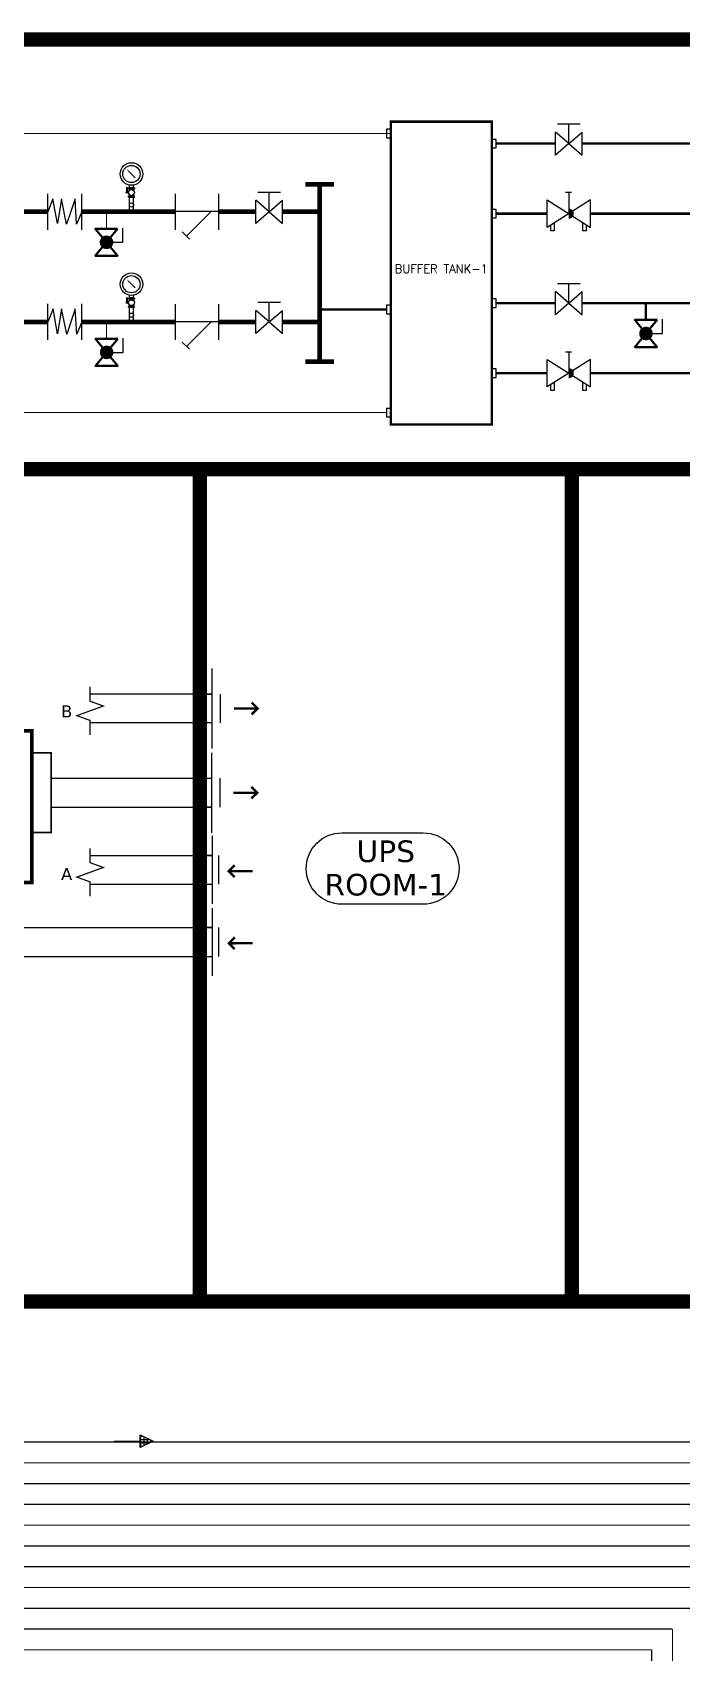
# Model space of a CAD drawing. Header units: inches. Extents: x -24112 to -17439, y -10663 to -8397.
# Drawn here: x -21438 to -20898, y -9744 to -8397 of the extents above; entities that cross this region are included whole.
import ezdxf
from ezdxf.lldxf.tags import DXFTag

# ---------------------------------------------------------------- set-up
doc = ezdxf.new("R2010")
doc.units = ezdxf.units.IN
doc.header["$LTSCALE"] = 300
doc.header["$MEASUREMENT"] = 0
doc.linetypes.add('CONTINUÏUS', pattern=[0])
doc.linetypes.add('HIDDEN', pattern=[0.375, 0.25, -0.125])
doc.layers.get('0').update_dxf_attribs({"linetype": 'CONTINUOUS'})
doc.layers.get('Defpoints').update_dxf_attribs({"color": 2, "linetype": 'CONTINUOUS'})
for name, color, linetype in [('ARR', 8, 'CONTINUOUS'), ('at_Entity', 3, 'CONTINUOUS'), ('ch.w.ret.', 1, 'CONTINUOUS'), ('CHWS', 5, 'CONTINUOUS'), ('DUCT TEXT', 3, 'CONTINUOUS'), ('Equipments', 1, 'CONTINUOUS'), ('M-CHS', 1, 'CONTINUOUS'), ('M-TEXT', 3, 'CONTINUOUS'), ('M-UPSTAND', 2, 'CONTINUOUS'), ('NUMBERING', 5, 'CONTINUOUS'), ('P-N2O', 56, 'NO2_PIPE'), ('P-OX NEW', 180, 'OXYGEN_GAS'), ('P-VAC NEW', 211, 'VACCUM_GAS'), ('REF.PIPE', 5, 'CONTINUOUS'), ('SA-LEADER', 30, 'CONTINUOUS'), ('SA-MA', 60, 'CONTINUOUS'), ('Smc_Units', 1, 'CONTINUOUS'), ('TEXT 23233', 181, 'CONTINUOUS'), ('YH-CHWR', 4, 'CONTINUÏUS'), ('YH-CHWS', 6, 'CONTINUOUS'), ('YH-EQUIP', 32, 'CONTINUOUS')]:
    doc.layers.add(name, color=color, linetype=linetype)
doc.layers.add('Room Text', color=7, linetype='CONTINUOUS', lineweight=5)
doc.styles.add('ARIAL', font='arial.ttf', dxfattribs={"width": 0.8})
doc.styles.add('ROMANS', font='romans')
doc.styles.add('TXT 1_4', font='arial.ttf', dxfattribs={"height": 3.5})
doc.styles.add('Verdana', font='verdana.ttf')
tags = doc.linetypes.add('CHLLID_WATER_RETURN', pattern='A,30.7,-5.08,["CHWR",Standard,S=2.54,R=0,X=-2.54,Y=-1.27],-10.46', length=46.24).pattern_tags.tags
tags[6] = DXFTag(74, 10)
tags = doc.linetypes.add('CHLLID_WATER_SUPPLY', pattern='A,30.7,-5.08,["CHWS",Standard,S=2.54,R=0,X=-2.54,Y=-1.27],-10.46', length=46.24).pattern_tags.tags
tags[6] = DXFTag(74, 10)
tags = doc.linetypes.add('COOL_WATER', pattern='A,0.5,-0.2,["CW",Standard,S=0.1,R=0,X=-0.1,Y=-0.05],-0.2', length=0.9).pattern_tags.tags
tags[6] = DXFTag(74, 10)
tags = doc.linetypes.add('HOT_WATER_RETURN', pattern='A,0.5,-0.2,["HWR",Standard,S=0.1,R=0,X=-0.1,Y=-0.05],-0.2', length=0.9).pattern_tags.tags
tags[6] = DXFTag(74, 10)
tags = doc.linetypes.add('HOT_WATER_SUPPLY', pattern='A,0.5,-0.2,["HW",Standard,S=0.1,R=0,X=-0.1,Y=-0.05],-0.2', length=0.9).pattern_tags.tags
tags[6] = DXFTag(74, 10)
tags = doc.linetypes.add('MA_LINE', pattern='A,0.5,-0.2,["MA",Standard,S=0.1,R=0,X=-0.1,Y=-0.05],-0.25', length=0.95).pattern_tags.tags
tags[6] = DXFTag(74, 10)
doc.linetypes.add('NO2_PIPE', pattern='A,0.5,-0.2,["N2O",Standard,S=0.1,R=0,X=-0.1,Y=-0.05],-0.25', length=0.95)
doc.linetypes.add('OXYGEN_GAS', pattern='A,0.5,-0.2,["OX",Standard,S=0.1,R=0,X=-0.1,Y=-0.05],-0.2', length=0.9)
tags = doc.linetypes.add('REFRIGERANT_RETURN', pattern='A,0.5,-0.2,["RR",Standard,S=0.1,R=0,X=-0.1,Y=-0.05],-0.2', length=0.9).pattern_tags.tags
tags[6] = DXFTag(74, 10)
tags = doc.linetypes.add('REFRIGERANT_SUPPLY', pattern='A,0.5,-0.2,["RS",Standard,S=0.1,R=0,X=-0.1,Y=-0.05],-0.2', length=0.9).pattern_tags.tags
tags[6] = DXFTag(74, 10)
doc.linetypes.add('VACCUM_GAS', pattern='A,0.5,-0.2,["VAC",Standard,S=0.1,R=0,X=-0.1,Y=-0.05],-0.25', length=0.95)

# ---------------------------------------------------------------- blocks, each defined once
blk = doc.blocks.new('F.A.I..L')
at = {"color": 4, "lineweight": -3, "const_width": 2}
for points in [[(26, 43.2), (21.1, 48.2), (16.2, 43.2)], [(21.1, 48.2), (21.1, 28.4)]]:
    blk.add_lwpolyline(points, dxfattribs=at)
at = {"layer": 'Equipments', "lineweight": -3}
for p, q in [((9.1, 17.3), (33.1, 17.3)), ((9.1, 10.3), (33.1, 10.3))]:
    blk.add_line(p, q, dxfattribs=at)
for points in [[(-12.2, 10.3), (9.1, 10.3), (9.1, 0)], [(33.1, 0), (33.1, 10.3), (54.4, 10.3)]]:
    blk.add_lwpolyline(points, dxfattribs=at)
blk = doc.blocks.new('return')
at = {"color": 6, "lineweight": -3, "const_width": 2}
for points in [[(-21.7, -13.1), (-41.5, -13)], [(-26.6, -8.1), (-21.7, -13.1), (-26.6, -18)]]:
    blk.add_lwpolyline(points, dxfattribs=at)
at = {"layer": 'Equipments', "lineweight": -3}
for p, q in [((-7.8, 16.2), (-7.8, -40.2)), ((-13.2, 0), (-13.2, -24))]:
    blk.add_line(p, q, dxfattribs=at)
for points in [[(-7.8, 0), (0, 0)], [(0, -24), (-7.8, -24)]]:
    blk.add_lwpolyline(points, dxfattribs=at)
blk = doc.blocks.new('FCU')
at = {"layer": 'Equipments', "lineweight": -3, "const_width": 3}
for points in [[(-5.9, 0), (57.6, 0), (57.6, -13.6), (-5.9, -13.6)], [(57.6, -139.8), (57.6, -13.6), (-32.4, -13.6), (-32.4, -139.8)]]:
    blk.add_lwpolyline(points, close=True, dxfattribs=at)
at = {"layer": 'Equipments', "lineweight": -3, "const_width": 1.38}
for points in [[(-32.4, -98.1), (-48.5, -98.1), (-48.5, -31.9), (-32.4, -31.9)], [(57.6, -104.9), (73.7, -104.9), (73.7, -38.7), (57.6, -38.7)]]:
    blk.add_lwpolyline(points, dxfattribs=at)
at = {"layer": 'TEXT 23233', "lineweight": -3, "const_width": 2}
blk.add_lwpolyline([(-22, -24.4), (46.8, -24.4), (46.8, -130.6), (-22, -130.6)], close=True, dxfattribs=at)
blk.add_lwpolyline([(12.1, -130.6), (12.1, -24.4)], dxfattribs=at)
at = {"layer": 'NUMBERING', "lineweight": -3, "style": 'TXT 1_4', "width": 0.8}
blk.add_text('FCU-3-01', height=20, rotation=270, dxfattribs=at).set_placement((17.8, -30.1))
at = {"layer": 'NUMBERING', "lineweight": -3, "insert": (-6.6, -81.1), "char_height": 20, "width": 155.007, "attachment_point": 5, "rotation": 270, "style": 'TXT 1_4'}
blk.add_mtext('ITEM-2', dxfattribs=at)
blk = doc.blocks.new('AAV(AUTOMATIC AIR VENT')
at = {"layer": 'Equipments'}
h = blk.add_hatch(dxfattribs=at)
h.set_pattern_fill('ANGLE', color=256, scale=10)
h.set_pattern_definition([(0, (0, 0), (0, 2.75), [2, -0.75]), (90, (0, 0), (-2.75, 2e-16), [2, -0.75])])
h.paths.add_polyline_path([(-22857.8, -9563.3), (-22868.6, -9568.5), (-22857.8, -9573.7)])
blk.add_line((-22836.2, -9568.5), (-22857.8, -9568.5), dxfattribs=at)
blk.add_lwpolyline([(-22857.8, -9563.3), (-22868.6, -9568.5), (-22868.6, -9568.5), (-22857.8, -9573.7)], close=True, dxfattribs=at)
blk = doc.blocks.new('flexible')
at = {"layer": 'Smc_Units', "lineweight": -3}
for p, q in [((0, 32), (0, -32)), ((60.4, 32), (60.4, -32)), ((9.1, -23.1), (0, 0)), ((17.2, 21.1), (9.1, -23.1)), ((24.4, -23.1), (17.2, 21.1)), ((33.5, 21.9), (24.4, -23.1)), ((48.8, -23.1), (33.5, 21.9)), ((51.4, 21.9), (48.8, -23.1)), ((60.4, 0), (51.4, 21.9))]:
    blk.add_line(p, q, dxfattribs=at)
blk = doc.blocks.new('A$C5ECF5758')
at = {"color": 1}
for p, q in [((0, 0), (0, 295)), ((0, 295), (254, 295))]:
    blk.add_line(p, q, dxfattribs=at)
at = {"color": 1, "lineweight": 50}
for points in [[(0, 0), (-241, -200), (-241, 200)], [(241, 200), (0, 0), (241, -200)]]:
    blk.add_lwpolyline(points, close=True, dxfattribs=at)
at = {"color": 1, "linetype": 'HIDDEN', "const_width": 121}
blk.add_lwpolyline([(60, 1, 1), (-61, 1, 1)], format="xyb", close=True, dxfattribs=at)
blk = doc.blocks.new('PG (PRESSURE GAUGE WITH COCK)')
at = {"layer": 'ARR'}
blk.add_line((-22868.4, -9506.2), (-22863.7, -9501.4), dxfattribs=at)
blk.add_solid([(-22868.8, -9505.8), (-22868, -9506.6), (-22870.8, -9508.6)], dxfattribs=at)
at = {"layer": 'M-CHS', "color": 12}
for p, q in [((-22855.4, -9502.8), (-22857.6, -9502.8)), ((-22855.4, -9506.3), (-22857.6, -9506.3)), ((-22854.3, -9502.7), (-22853, -9502.7)), ((-22854.3, -9506.4), (-22853, -9506.4)), ((-22852.1, -9506.9), (-22852.1, -9508)), ((-22852.1, -9508), (-22850.7, -9508)), ((-22850.7, -9506.9), (-22850.7, -9508)), ((-22848.5, -9502.7), (-22849.9, -9502.7)), ((-22848.5, -9506.4), (-22849.9, -9506.4)), ((-22835.4, -9502.8), (-22847.4, -9502.8)), ((-22835.4, -9506.3), (-22847.4, -9506.3)), ((-22835.4, -9502.8), (-22835.4, -9506.3))]:
    blk.add_line(p, q, dxfattribs=at)
at = {"layer": 'M-CHS', "color": 9}
for p, q in [((-22855.5, -9508.2), (-22855.5, -9508.8)), ((-22855.5, -9508.2), (-22851.8, -9508.2)), ((-22855.5, -9508.8), (-22851.8, -9508.8)), ((-22855.4, -9502.8), (-22855.4, -9506.4)), ((-22855.2, -9502.1), (-22854.5, -9502.1)), ((-22855.2, -9503.4), (-22854.5, -9503.4)), ((-22855.2, -9505.7), (-22854.5, -9505.7)), ((-22855.2, -9507), (-22854.5, -9507)), ((-22854.3, -9502.8), (-22854.3, -9506.4)), ((-22851.8, -9508), (-22851.8, -9508.8)), ((-22851.8, -9508.8), (-22851, -9508.8)), ((-22851.6, -9508.8), (-22851.6, -9509.2)), ((-22851.6, -9509.2), (-22851.2, -9509.2)), ((-22851.2, -9508.8), (-22851.2, -9509.2)), ((-22851, -9508), (-22851, -9508.8)), ((-22848.5, -9502.8), (-22848.5, -9506.4)), ((-22847.6, -9502.1), (-22848.3, -9502.1)), ((-22847.6, -9503.4), (-22848.3, -9503.4)), ((-22847.6, -9505.7), (-22848.3, -9505.7)), ((-22847.6, -9507), (-22848.3, -9507)), ((-22847.4, -9502.8), (-22847.4, -9506.4))]:
    blk.add_line(p, q, dxfattribs=at)
at = {"layer": 'M-CHS', "color": 4}
blk.add_circle((-22866.8, -9504.6), 9.4, dxfattribs=at)
at = {"layer": 'M-CHS', "color": 12}
for centre, radius in [((-22851.4, -9504.6), 2.44), ((-22841, -9504.6), 1.74)]:
    blk.add_circle(centre, radius, dxfattribs=at)
at = {"layer": 'M-CHS', "color": 9}
for centre, radius, start, end in [((-22854.2, -9502.8), 1.16, 147.252, 212.748), ((-22851.6, -9504.6), 3.81, 162.1056, 197.8944), ((-22854.2, -9506.4), 1.16, 147.252, 212.748), ((-22855.5, -9502.8), 1.16, 327.252, 32.748), ((-22858.1, -9504.6), 3.81, 342.1056, 17.8944), ((-22855.5, -9506.4), 1.16, 327.252, 32.748), ((-22847.3, -9502.8), 1.16, 147.252, 212.748), ((-22844.7, -9504.6), 3.81, 162.1056, 197.8944), ((-22847.3, -9506.4), 1.16, 147.252, 212.748), ((-22848.6, -9502.8), 1.16, 327.252, 32.748), ((-22851.2, -9504.6), 3.81, 342.1056, 17.8944), ((-22848.6, -9506.4), 1.16, 327.252, 32.748)]:
    blk.add_arc(centre, radius, start, end, dxfattribs=at)
at = {"layer": 'M-UPSTAND', "color": 12}
blk.add_circle((-22866.8, -9504.6), 7.18, dxfattribs=at)
blk = doc.blocks.new('STAINER')
at = {"layer": 'Equipments', "color": 1, "lineweight": -3}
for p, q in [((-14.8, 18), (15.1, 18)), ((0, 18), (0, -18)), ((0, 12), (20.4, -8.4)), ((22.8, -6), (16.8, -12.1)), ((-14.8, -18), (15.1, -18))]:
    blk.add_line(p, q, dxfattribs=at)
blk = doc.blocks.new('gate valve')
at = {"layer": 'Smc_Units', "lineweight": -3}
for p, q in [((-9.5, 16.4), (9.5, 16.4)), ((0, 0), (0, 16.4)), ((-11.1, -9.7), (-11.1, 9.6)), ((0, 0), (-11.1, 9.6)), ((0, 0), (11.1, 9.6)), ((11.1, -9.7), (11.1, 9.6)), ((0, 0), (-11.1, -9.7)), ((0, 0), (11.1, -9.7))]:
    blk.add_line(p, q, dxfattribs=at)
blk = doc.blocks.new('TANK')
at = {"layer": 'YH-EQUIP', "color": 2, "const_width": 2}
blk.add_lwpolyline([(-42, -125.9), (-42, 125.9), (42, 125.9), (42, -125.9)], close=True, dxfattribs=at)
at = {"layer": 'YH-EQUIP', "color": 1}
for points in [[(-42, 112.6), (-42, 119.6), (-45.7, 119.6), (-45.7, 112.6)], [(45.7, 104.1), (45.7, 111.2), (42, 111.2), (42, 104.1)], [(45.7, 45.8), (45.7, 52.9), (42, 52.9), (42, 45.8)], [(-42, -34), (-42, -26.8), (-45.7, -26.8), (-45.7, -34)], [(45.7, -28.6), (45.7, -21.5), (42, -21.5), (42, -28.6)], [(45.7, -86.9), (45.7, -79.8), (42, -79.8), (42, -86.9)], [(-42, -119.6), (-42, -112.6), (-45.7, -112.6), (-45.7, -119.6)]]:
    blk.add_lwpolyline(points, close=True, dxfattribs=at)
at = {"layer": 'M-TEXT', "color": 7, "insert": (0, 0), "char_height": 7, "width": 75.154, "attachment_point": 8, "style": 'ROMANS'}
blk.add_mtext('BUFFER TANK-1', dxfattribs=at)
blk = doc.blocks.new('CFRV')
at = {"layer": 'Equipments', "color": 1, "lineweight": -3}
blk.add_line((2.4, 17.5), (-2.7, 17.5), dxfattribs=at)
at = {"layer": 'Equipments', "color": 1, "lineweight": -3, "ltscale": 0.03}
blk.add_lwpolyline([(0, 17.5), (0, 0), (2.1, 0)], dxfattribs=at)
at = {"layer": 'Equipments', "color": 1, "lineweight": -3}
blk.add_lwpolyline([(-18, -11.4), (-18, 11.4), (18, -11.4), (18, 11.4)], close=True, dxfattribs=at)
blk.add_lwpolyline([(0, 2.1, 4.19, 4.19, -1), (0, -2.1, 0, 0, 0)], format="xyseb", dxfattribs=at)
for points in [[(-12.1, -7.6), (-12.1, -14.3), (-15, -14.3), (-15, -9.5)], [(14.6, -9.2), (14.6, -14.3), (11.6, -14.3), (11.7, -7.4)]]:
    blk.add_lwpolyline(points, dxfattribs=at)

msp = doc.modelspace()

# ---------------------------------------------------------------- linework, layer by layer
at = {"lineweight": -3}
msp.add_lwpolyline([(-21180.9, -9121.8, -1), (-21180.9, -9062.4), (-21113.2, -9062.4, -1), (-21113.2, -9121.8)], format="xyb", close=True, dxfattribs=at)
at = {"layer": 'ch.w.ret.', "linetype": 'HOT_WATER_SUPPLY', "lineweight": -3, "ltscale": 0.25, "const_width": 1}
msp.add_lwpolyline([(-20771.6, -9591.8), (-20771.6, -9586.5), (-21505.6, -9586.5)], dxfattribs=at)
at = {"layer": 'Defpoints', "lineweight": -3, "const_width": 12}
msp.add_lwpolyline([(-20090.2, -8402.5), (-24106.1, -8402.5), (-24106.1, -10657), (-20090.2, -10657)], close=True, dxfattribs=at)
at = {"layer": 'DUCT TEXT', "color": 253, "lineweight": -3, "const_width": 12}
for points in [[(-24106.1, -8759.8), (-20121.2, -8759.8)], [(-21299.2, -8759.8), (-21299.2, -9452.3)], [(-24106.1, -9452.3), (-20121.2, -9452.3)]]:
    msp.add_lwpolyline(points, dxfattribs=at)
msp.add_lwpolyline([(-20989.7, -8759.8), (-21299.2, -8759.8), (-21299.2, -9452.3), (-20989.7, -9452.3)], close=True, dxfattribs=at)
at = {"layer": 'NUMBERING', "lineweight": -3}
for p, q in [((-21288.9, -8946.9), (-21390.4, -8946.9)), ((-21288.9, -8970.9), (-21390.4, -8970.9)), ((-21422.8, -9017), (-21288.9, -9017)), ((-21422.8, -9041), (-21288.9, -9041))]:
    msp.add_line(p, q, dxfattribs=at)
at = {"layer": 'P-N2O', "ltscale": 0.25, "const_width": 1}
msp.add_lwpolyline([(-21474.5, -9655.6), (-20840.7, -9655.6)], dxfattribs=at)
at = {"layer": 'P-OX NEW', "ltscale": 0.25, "const_width": 1}
msp.add_lwpolyline([(-21474.4, -9707.5), (-20888.6, -9707.5), (-20888.6, -9707.5)], dxfattribs=at)
at = {"layer": 'P-VAC NEW', "ltscale": 0.25, "const_width": 1}
msp.add_lwpolyline([(-21474.4, -9672.9), (-20858, -9672.9), (-20858, -9672.9)], dxfattribs=at)
at = {"layer": 'REF.PIPE', "linetype": 'REFRIGERANT_SUPPLY', "ltscale": 0.25, "const_width": 1}
msp.add_lwpolyline([(-20806.2, -9626.9), (-20806.2, -9621), (-21518, -9621)], dxfattribs=at)
at = {"layer": 'REF.PIPE', "linetype": 'REFRIGERANT_RETURN', "ltscale": 0.25, "const_width": 1}
msp.add_lwpolyline([(-20823.5, -9645.6), (-20823.5, -9638.3), (-21485.3, -9638.3)], dxfattribs=at)
at = {"layer": 'SA-LEADER', "lineweight": -3}
for p, q in [((-21390.4, -9081.2), (-21288.9, -9081.2)), ((-21390.4, -9105.2), (-21288.9, -9105.2)), ((-21578.2, -9141.2), (-21288.9, -9141.2)), ((-21602.2, -9165.2), (-21288.9, -9165.2))]:
    msp.add_line(p, q, dxfattribs=at)
at = {"layer": 'SA-LEADER', "color": 2, "linetype": 'Continuous', "lineweight": -3, "const_width": 1}
for points in [[(-21390.4, -8940.9), (-21390.4, -8952.9), (-21379.4, -8956.9), (-21401.4, -8964.9), (-21390.4, -8968.9), (-21390.4, -8980.9)], [(-21390.4, -9075.2), (-21390.4, -9087.2), (-21379.4, -9091.2), (-21401.4, -9099.2), (-21390.4, -9103.2), (-21390.4, -9115.2)]]:
    msp.add_lwpolyline(points, dxfattribs=at)
at = {"layer": 'SA-LEADER', "color": 11, "linetype": 'HOT_WATER_RETURN', "lineweight": -3, "ltscale": 0.25, "true_color": 0xf27172, "const_width": 1}
msp.add_lwpolyline([(-20754.3, -9569.2), (-20754.3, -9569.2), (-21505.6, -9569.2)], dxfattribs=at)
at = {"layer": 'SA-MA', "linetype": 'MA_LINE', "ltscale": 0.25, "const_width": 1}
msp.add_lwpolyline([(-21474.4, -9690.2), (-20871.3, -9690.2), (-20871.3, -9690.2)], dxfattribs=at)
at = {"layer": 'YH-CHWR', "linetype": 'CHLLID_WATER_RETURN', "ltscale": 0.009}
for points, const_width in [([(-21143.9, -8480.6), (-21139.8, -8480.6), (-21139.8, -8480.6), (-21867.3, -8480.6), (-21867.3, -8560.1)], 1), ([(-21003.3, -8489), (-21052.5, -8489)], 2), ([(-20824.4, -8489), (-20981.1, -8489)], 2), ([(-21003.3, -8621.7), (-21052.5, -8621.7)], 2), ([(-20824.4, -8621.7), (-20981.1, -8621.7)], 2), ([(-20928, -8635.8), (-20928, -8621.7)], 2), ([(-21143.9, -8712.7), (-21143.9, -8712.7), (-21143.9, -8712.7), (-21867.3, -8712.7), (-21867.3, -8631.9), (-22431.7, -8631.9)], 1), ([(-21143.9, -8712.7), (-21143.9, -8712.7), (-21867.3, -8712.7), (-21867.3, -8633.2)], 1), ([(-21474.4, -9724.7), (-20905.9, -9724.7), (-20905.9, -9724.7)], 1), ([(-20905.9, -9942), (-20905.9, -9724.7)], 1)]:
    msp.add_lwpolyline(points, dxfattribs=dict(at, const_width=const_width))
at = {"layer": 'YH-CHWR', "linetype": 'COOL_WATER', "ltscale": 0.25, "const_width": 1}
msp.add_lwpolyline([(-20788.9, -9603.7), (-21492.8, -9603.7)], dxfattribs=at)
at = {"layer": 'YH-CHWS', "ltscale": 0.25, "const_width": 4}
for points in [[(-21187.4, -8522.9), (-21211.4, -8522.9)], [(-21199.4, -8522.9), (-21199.4, -8670.4)], [(-21187.4, -8670.4), (-21211.4, -8670.4)]]:
    msp.add_lwpolyline(points, dxfattribs=at)
at = {"layer": 'YH-CHWS', "linetype": 'CHLLID_WATER_SUPPLY', "ltscale": 0.009}
for points, const_width in [([(-21425.6, -8545.7), (-21455.2, -8545.7)], 4), ([(-21319.7, -8545.7), (-21397.4, -8545.7)], 4), ([(-21252.5, -8545.7), (-21283.7, -8545.7)], 4), ([(-21199.4, -8545.7), (-21230.3, -8545.7)], 4), ([(-21376.8, -8559.8), (-21376.8, -8545.7)], 1), ([(-21010.2, -8547.3), (-21052.5, -8547.3)], 2), ([(-20824.4, -8547.3), (-20974.2, -8547.3)], 2), ([(-21425.5, -8637.4), (-21455.2, -8637.4)], 4), ([(-21319.6, -8637.4), (-21397.3, -8637.4)], 4), ([(-21376.7, -8651.5), (-21376.7, -8637.4)], 1), ([(-21252.5, -8637.4), (-21283.7, -8637.4)], 4), ([(-21199.4, -8637.4), (-21230.3, -8637.4)], 4), ([(-21143.9, -8627.1), (-21199.4, -8627.1)], 2), ([(-21010.2, -8680), (-21052.5, -8680)], 2), ([(-20824.4, -8680), (-20974.2, -8680)], 2), ([(-21474.4, -9742), (-20923.2, -9742)], 1), ([(-20923.2, -9942), (-20923.2, -9742)], 1)]:
    msp.add_lwpolyline(points, dxfattribs=dict(at, const_width=const_width))

# ---------------------------------------------------------------- block references
at = {"layer": 'at_Entity', "lineweight": -3, "xscale": -1, "rotation": 270}
for p in [(-21299.2, -8980), (-21299.5, -9050.1)]:
    msp.add_blockref('F.A.I..L', p, dxfattribs=at)
at = {"layer": 'CHWS', "linetype": 'CHLLID_WATER_SUPPLY', "lineweight": -3, "ltscale": 0.03, "xscale": -0.4670622039532719, "yscale": 0.4670622039532719, "zscale": 0.4670622039532719, "rotation": 180}
for p in [(-21425.6, -8545.7), (-21425.5, -8637.4)]:
    msp.add_blockref('flexible', p, dxfattribs=at)
at = {"layer": 'Equipments', "color": 1, "lineweight": -3, "ltscale": 20, "xscale": -0.04666666666666666, "yscale": 0.04666666666666666, "zscale": 0.04666666666666666, "rotation": 270}
for p in [(-21376.8, -8571.1), (-20928, -8647), (-21376.7, -8662.7)]:
    msp.add_blockref('A$C5ECF5758', p, dxfattribs=at)
at = {"layer": 'SA-LEADER', "lineweight": -3}
for name, p in [('gate valve', (-20992.2, -8489)), ('gate valve', (-21241.4, -8545.7)), ('CFRV', (-20992.2, -8547.3)), ('gate valve', (-20992.2, -8621.7)), ('gate valve', (-21241.4, -8637.4)), ('CFRV', (-20992.2, -8680))]:
    msp.add_blockref(name, p, dxfattribs=at)
at = {"layer": 'SA-LEADER', "lineweight": -3, "rotation": 270}
for p in [(-21301.7, -8545.6), (-21301.7, -8637.3)]:
    msp.add_blockref('STAINER', p, dxfattribs=at)
at = {"layer": 'SA-LEADER', "lineweight": -3, "xscale": -1}
for p in [(-21296.7, -9081.2), (-21296.7, -9141.2)]:
    msp.add_blockref('return', p, dxfattribs=at)
at = {"layer": 'YH-CHWS', "lineweight": -3}
msp.add_blockref('TANK', (-21098.2, -8596.7), dxfattribs=at)
at = {"layer": 'YH-CHWS', "lineweight": -3, "rotation": 270.0000000000245}
for p in [(-11851.4, -31381.1), (-11851.4, -31472.8)]:
    msp.add_blockref('PG (PRESSURE GAUGE WITH COCK)', p, dxfattribs=at)
at = {"layer": 'YH-CHWS', "lineweight": -3, "xscale": -1}
for name, p in [('FCU', (-21471.3, -8964)), ('AAV(AUTOMATIC AIR VENT', (-44206.5, 0))]:
    msp.add_blockref(name, p, dxfattribs=at)

# ---------------------------------------------------------------- texts
at = {"lineweight": -3, "insert": (-21375.7, -8748.5), "char_height": 0.0625, "width": 7.812, "attachment_point": 3, "style": 'ARIAL'}
msp.add_mtext('https://forums.autodesk.com/t5/forums/v4/forumtopicpage.kudosbuttonv2.kudoentity:kudoentity/kudosable-gid/5540185?t:ac=board-id/706/message-id/75043&t:cp=kudos/contributions/tapletcontributionspage&ticket=wvbgLsyOV4UJ_7689921', dxfattribs=at)
at = {"layer": 'Room Text', "lineweight": -3, "attachment_point": 2, "line_spacing_factor": 0.926111, "style": 'Verdana'}
for s, insert, char_height, width in [('B', (-21409.9, -8956.4), 10, 109.686), ('UPS ROOM-1', (-21144.4, -9068.7), 18, 127.009), ('A', (-21409.9, -9091.7), 10, 109.686)]:
    msp.add_mtext(s, dxfattribs=dict(at, insert=insert, char_height=char_height, width=width))

doc.saveas('drawing.dxf')
